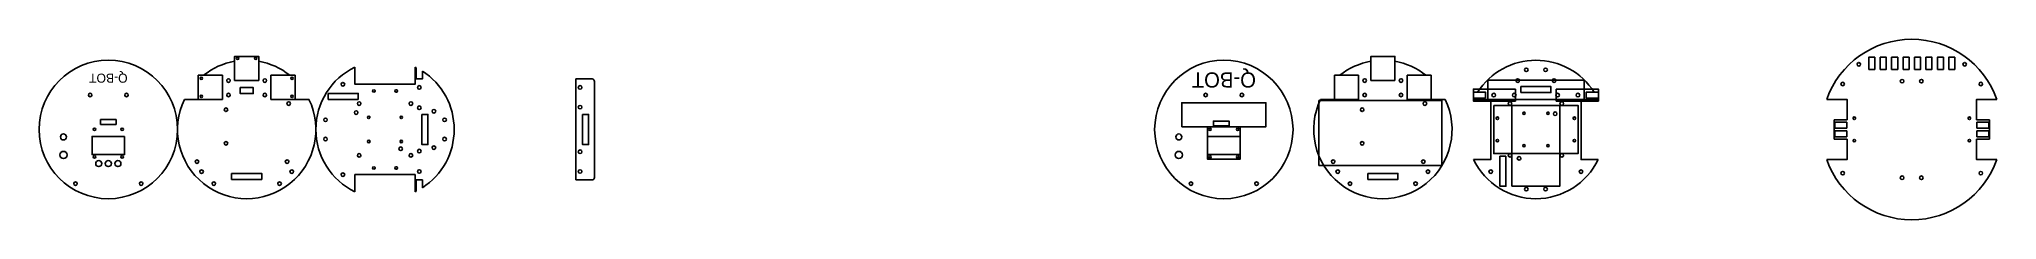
# Model space of a CAD drawing. Header units: millimetres. Extents: x -1972 to -345, y 466 to 616.
import ezdxf
from ezdxf.enums import TextEntityAlignment as Align

# ---------------------------------------------------------------- set-up
doc = ezdxf.new("R2010")
doc.units = ezdxf.units.MM
doc.header["$MEASUREMENT"] = 0
doc.styles.get("Standard").update_dxf_attribs({"font": 'STENCIL.TTF'})

msp = doc.modelspace()

# ---------------------------------------------------------------- linework, layer by layer
at = {"color": 1}
for p, q in [((-1820, 586.5), (-1820, 566.5)), ((-1779.6, 586.5), (-1779.6, 566.5)), ((-875.6, 586.5), (-875.6, 566.5)), ((-835.3, 586.5), (-835.3, 566.5)), ((-1809.8, 582.1), (-1789.8, 582.1)), ((-865.4, 582.1), (-845.4, 582.1))]:
    msp.add_line(p, q, dxfattribs=at)
for p, q in [((-889.6, 586.5), (-891.2, 586.5)), ((-1512.7, 583.4), (-1526.2, 583.4)), ((-1526.2, 583.4), (-1526.2, 499.6)), ((-1510.7, 501.6), (-1510.7, 581.4)), ((-1840, 566.5), (-1851.6, 566.5)), ((-1759.6, 566.5), (-1748, 566.5)), ((-887.6, 566.5), (-907.2, 566.5)), ((-815.3, 566.5), (-803.6, 566.5)), ((-469.6, 549.6), (-480.2, 549.6)), ((-480.2, 549.6), (-480.2, 533.4)), ((-361.9, 549.6), (-351.3, 549.6)), ((-351.3, 549.6), (-351.3, 533.4)), ((-469.6, 533.4), (-480.2, 533.4)), ((-361.9, 533.4), (-351.3, 533.4)), ((-1526.2, 499.6), (-1512.7, 499.6))]:
    msp.add_line(p, q)
for points in [[(-1789.8, 582.1), (-1789.8, 602.1), (-1809.8, 602.1), (-1809.8, 582.1)], [(-845.4, 582.1), (-845.4, 602.1), (-865.4, 602.1), (-865.4, 582.1)], [(-1820, 566.5), (-1840, 566.5), (-1840, 586.5), (-1820, 586.5)], [(-1779.6, 566.5), (-1759.6, 566.5), (-1759.6, 586.5), (-1779.6, 586.5)], [(-1659.8, 593.3), (-1659.8, 579), (-1709.8, 579), (-1709.8, 593.3)], [(-1658.8, 592.8), (-1658.8, 583.4), (-1653.8, 583.4), (-1653.8, 589.9)], [(-875.6, 566.5), (-895.6, 566.5), (-895.6, 586.5), (-875.6, 586.5)], [(-835.3, 566.5), (-815.3, 566.5), (-815.3, 586.5), (-835.3, 586.5)], [(-779.5, 567.5), (-770.2, 567.5), (-770.2, 572.5), (-776.7, 572.5)], [(-676.9, 567.5), (-686.3, 567.5), (-686.3, 572.5), (-679.8, 572.5)], [(-780, 566.5), (-765.7, 566.5), (-765.7, 516.5), (-780, 516.5)], [(-676.4, 566.5), (-690.7, 566.5), (-690.7, 516.5), (-676.4, 516.5)], [(-469.6, 549.6), (-469.6, 566.5), (-486.5, 566.5)], [(-361.9, 549.6), (-361.9, 566.5), (-345.1, 566.5)], [(-486.5, 516.5), (-469.6, 516.5), (-469.6, 533.4)], [(-345.1, 516.5), (-361.9, 516.5), (-361.9, 533.4)], [(-1659.8, 489.7), (-1659.8, 504), (-1709.8, 504), (-1709.8, 489.7)], [(-1658.8, 490.2), (-1658.8, 499.6), (-1653.8, 499.6), (-1653.8, 493.1)]]:
    msp.add_lwpolyline(points)
for points in [[(-451.5, 591.4), (-446.5, 591.4), (-446.5, 601.4), (-451.5, 601.4)], [(-442, 591.4), (-437, 591.4), (-437, 601.4), (-442, 601.4)], [(-432.5, 591.4), (-427.5, 591.4), (-427.5, 601.4), (-432.5, 601.4)], [(-423, 591.4), (-418, 591.4), (-418, 601.4), (-423, 601.4)], [(-413.5, 591.4), (-408.5, 591.4), (-408.5, 601.4), (-413.5, 601.4)], [(-404, 591.4), (-399, 591.4), (-399, 601.4), (-404, 601.4)], [(-394.5, 591.4), (-389.5, 591.4), (-389.5, 601.4), (-394.5, 601.4)], [(-385, 591.4), (-380, 591.4), (-380, 601.4), (-385, 601.4)], [(-1805.2, 576.3), (-1794.4, 576.3), (-1794.4, 571.3), (-1805.2, 571.3)], [(-1707, 566.4), (-1732, 566.4), (-1732, 571.4), (-1707, 571.4)], [(-740.7, 572.1), (-715.7, 572.1), (-715.7, 577.1), (-740.7, 577.1)], [(-1654.2, 554), (-1654.2, 529), (-1649.2, 529), (-1649.2, 554)], [(-1520.6, 554), (-1520.6, 529), (-1515.6, 529), (-1515.6, 554)], [(-1921.3, 545.7), (-1908.3, 545.7), (-1908.3, 549.7), (-1921.3, 549.7)], [(-469.8, 542.5), (-469.8, 547.5), (-479.8, 547.5), (-479.8, 542.5)], [(-469.8, 540.4), (-469.8, 535.4), (-479.8, 535.4), (-479.8, 540.4)], [(-361.6, 542.5), (-361.6, 547.5), (-351.6, 547.5), (-351.6, 542.5)], [(-361.6, 540.4), (-361.6, 535.4), (-351.6, 535.4), (-351.6, 540.4)], [(-1901.3, 535.7), (-1928.3, 535.7), (-1928.3, 520.7), (-1901.3, 520.7)], [(-1001.1, 535.7), (-974.1, 535.7), (-974.1, 520.7), (-1001.1, 520.7)], [(-1812.3, 505), (-1787.3, 505), (-1787.3, 500), (-1812.3, 500)], [(-867.9, 505), (-842.9, 505), (-842.9, 500), (-867.9, 500)], [(-753.1, 519.3), (-753.1, 494.3), (-758.1, 494.3), (-758.1, 519.3)]]:
    msp.add_lwpolyline(points, close=True)
for points in [[(-1694, 572.5, 1), (-1694, 574.5), (-1694.2, 574.5, 1), (-1694.2, 572.5)], [(-1675.4, 572.5, 1), (-1675.4, 574.5), (-1675.6, 574.5, 1), (-1675.6, 572.5)], [(-759.2, 550.9, 1), (-761.2, 550.9), (-761.2, 550.7, 1), (-759.2, 550.7)], [(-697.2, 550.9, -1), (-695.2, 550.9), (-695.2, 550.7, -1), (-697.2, 550.7)], [(-462.6, 550.9, 1), (-464.6, 550.9), (-464.6, 550.7, 1), (-462.6, 550.7)], [(-368.9, 550.9, -1), (-366.9, 550.9), (-366.9, 550.7, -1), (-368.9, 550.7)], [(-759.2, 532.3, 1), (-761.2, 532.3), (-761.2, 532.1, 1), (-759.2, 532.1)], [(-697.2, 532.3, -1), (-695.2, 532.3), (-695.2, 532.1, -1), (-697.2, 532.1)], [(-462.6, 532.3, 1), (-464.6, 532.3), (-464.6, 532.1, 1), (-462.6, 532.1)], [(-368.9, 532.3, -1), (-366.9, 532.3), (-366.9, 532.1, -1), (-368.9, 532.1)], [(-1694, 510.5, -1), (-1694, 508.5), (-1694.2, 508.5, -1), (-1694.2, 510.5)], [(-1675.4, 510.5, -1), (-1675.4, 508.5), (-1675.6, 508.5, -1), (-1675.6, 510.5)]]:
    msp.add_lwpolyline(points, format="xyb", close=True)
for points in [[(-745.2, 575), (-745.2, 565), (-780.2, 565), (-780.2, 575)], [(-770.2, 567.5), (-780.2, 567.5), (-780.2, 572.5), (-770.2, 572.5)], [(-768.2, 582.5), (-768.2, 566.5), (-688.2, 566.5), (-688.2, 582.5)], [(-711.3, 575), (-711.3, 565), (-676.3, 565), (-676.3, 575)], [(-686.3, 567.5), (-676.3, 567.5), (-676.3, 572.5), (-686.3, 572.5)], [(-1022.6, 543.7), (-952.6, 543.7), (-952.6, 563.7), (-1022.6, 563.7)], [(-1022.6, 543.7), (-952.6, 543.7), (-952.6, 563.7), (-1022.6, 563.7)], [(-908.5, 511.5), (-806.5, 511.5), (-806.5, 565.5), (-908.5, 565.5)], [(-763.2, 561.5), (-763.2, 521.5), (-693.2, 521.5), (-693.2, 561.5)], [(-748.2, 494.5), (-708.2, 494.5), (-708.2, 561.5), (-748.2, 561.5)], [(-974.1, 543.7), (-1001.1, 543.7), (-1001.1, 516.7), (-974.1, 516.7)], [(-974.1, 543.7), (-1001.1, 543.7), (-1001.1, 516.7), (-974.1, 516.7)], [(-996.2, 544.5), (-983.2, 544.5), (-983.2, 548.5), (-996.2, 548.5)], [(-974.1, 535.7), (-1001.1, 535.7), (-1001.1, 520.7), (-974.1, 520.7)]]:
    msp.add_lwpolyline(points, close=True, dxfattribs=at)
for centre, radius in [((-1914.8, 541.5), 57.5), ((-1807.3, 600.6), 1), ((-1792.3, 600.6), 1), ((-987.6, 541.5), 57.5), ((-736.2, 591), 1.5), ((-720.2, 591), 1.5), ((-459.8, 595.6), 1.5), ((-371.8, 595.6), 1.5), ((-1929.9, 570.1), 1.5), ((-1899.7, 570.1), 1.5), ((-1837.5, 584), 1), ((-1837.5, 569), 1), ((-1814.9, 582.1), 1.5), ((-1814.9, 570.1), 1.5), ((-1784.7, 582.1), 1.5), ((-1784.7, 570.1), 1.5), ((-1762.1, 584), 1), ((-1762.1, 569), 1), ((-1719.8, 579), 1.5), ((-1656.3, 576.4), 1.5), ((-1522.7, 576.4), 1.5), ((-1002.7, 570.1), 1.5), ((-972.6, 570.1), 1.5), ((-870.5, 582.1), 1.5), ((-870.5, 570.1), 1.5), ((-840.3, 582.1), 1.5), ((-840.3, 570.1), 1.5), ((-763.2, 570), 1.5), ((-746.2, 570), 1.5), ((-743.3, 582.1), 1.5), ((-713.1, 582.1), 1.5), ((-710.2, 570), 1.5), ((-693.3, 570), 1.5), ((-473.2, 579.2), 1.5), ((-423.8, 581.6), 1.5), ((-407.8, 581.6), 1.5), ((-358.4, 579.2), 1.5), ((-1817, 557.9), 1.5), ((-1764.9, 563), 1.5), ((-1708.8, 555.5), 1.5), ((-1706.3, 563), 1.5), ((-1663.3, 563), 1.5), ((-1656.3, 559.5), 1.5), ((-1644.2, 556.6), 1.5), ((-1522.7, 560), 1.5), ((-749.7, 563), 1.5), ((-738.2, 555), 1), ((-718.2, 555), 1), ((-712.2, 554.5), 1.5), ((-706.7, 563), 1.5), ((-1952.1, 535.3), 2.5), ((-1926.3, 541.7), 1), ((-1903.3, 541.7), 1), ((-1734.3, 549.5), 1.5), ((-1698.3, 551.5), 1), ((-1671.3, 551.5), 1), ((-1635.3, 549.5), 1.5), ((-1025, 535.3), 2.5), ((-1952.1, 520.3), 3), ((-1817, 530), 1.5), ((-1734.3, 533.5), 1.5), ((-1706.3, 520), 1.5), ((-1698.3, 531.5), 1), ((-1671.8, 525.5), 1.5), ((-1671.3, 531.5), 1), ((-1663.3, 520), 1.5), ((-1656.3, 523.5), 1.5), ((-1644.2, 526.4), 1.5), ((-1635.3, 533.5), 1.5), ((-1522.7, 523), 1.5), ((-1025, 520.3), 3), ((-749.7, 520), 1.5), ((-738.2, 528), 1), ((-718.2, 528), 1), ((-706.7, 520), 1.5), ((-1926.3, 518.7), 1), ((-1922.8, 513.2), 2.5), ((-1914.8, 513.2), 2.5), ((-1906.8, 513.2), 2.5), ((-1903.3, 518.7), 1), ((-1841.1, 514.8), 1.5), ((-1837.3, 506.5), 1.5), ((-1766.2, 514.8), 1.5), ((-1762.3, 506.5), 1.5), ((-1719.8, 504), 1.5), ((-1656.3, 506.6), 1.5), ((-1522.7, 506.6), 1.5), ((-892.9, 506.5), 1.5), ((-817.9, 506.5), 1.5), ((-765.7, 506.5), 1.5), ((-742.2, 517.5), 1.5), ((-690.7, 506.5), 1.5), ((-473.2, 505.2), 1.5), ((-358.4, 505.2), 1.5), ((-1942.1, 496.5), 1.5), ((-1887.5, 496.5), 1.5), ((-1827.1, 496.5), 1.5), ((-1772.5, 496.5), 1.5), ((-1014.9, 496.5), 1.5), ((-960.4, 496.5), 1.5), ((-882.7, 496.5), 1.5), ((-828.2, 496.5), 1.5), ((-736.2, 492), 1.5), ((-720.2, 492), 1.5), ((-423.8, 501.4), 1.5), ((-407.8, 501.4), 1.5)]:
    msp.add_circle(centre, radius)
for centre, radius in [((-763.2, 570), 1.5), ((-693.3, 570), 1.5), ((-872.6, 557.9), 1.5), ((-820.5, 563), 1.5), ((-999.1, 541.7), 1), ((-976.1, 541.7), 1), ((-872.6, 530), 1.5), ((-999.1, 518.7), 1), ((-976.1, 518.7), 1), ((-896.7, 514.8), 1.5), ((-821.8, 514.8), 1.5)]:
    msp.add_circle(centre, radius, dxfattribs=at)
for centre, radius, start, end in [((-415.8, 541.4), 75, 19.4883, 160.5117), ((-1799.8, 541.5), 57.5, 100.0154, 128.5), ((-1799.8, 541.5), 57.5, 100.0154, 128.5), ((-1799.8, 541.5), 57.5, 51.5, 79.9846), ((-1799.8, 541.5), 57.5, 51.5, 79.9846), ((-1684.8, 541.5), 57.5, 115.7715, 244.2285), ((-1684.8, 541.5), 57.5, 63.1168, 64.2285), ((-1684.8, 541.5), 57.5, 302.6245, 57.3755), ((-855.4, 541.5), 57.5, 100.0154, 128.5), ((-855.4, 541.5), 57.5, 100.0154, 128.5), ((-855.4, 541.5), 57.5, 51.5, 79.9846), ((-855.4, 541.5), 57.5, 51.5, 79.9846), ((-728.2, 541.5), 57.5, 32.6245, 147.3755), ((-1512.7, 581.4), 2, 0, 90), ((-1799.8, 541.5), 57.5, 154.2285, 25.7715), ((-1799.8, 541.5), 57.5, 154.2285, 25.7715), ((-855.4, 541.5), 57.5, 154.2285, 25.7715), ((-855.4, 541.5), 57.5, 154.2285, 25.7715), ((-728.2, 541.5), 57.5, 153.1168, 154.2285), ((-728.2, 541.5), 57.5, 25.7715, 26.8832), ((-728.2, 541.5), 57.5, 205.7715, 334.2285), ((-415.8, 541.5), 75, 199.4883, 340.5117), ((-1684.8, 541.5), 57.5, 295.7715, 296.8832), ((-1512.7, 501.6), 2, 270, 0)]:
    msp.add_arc(centre, radius, start, end)

# ---------------------------------------------------------------- texts
for height, p in [(7.56, (-1914.8, 584.1)), (12.61, (-987.6, 582.6))]:
    msp.add_text('Q-BOT', height=height, rotation=180).set_placement(p, align=Align.MIDDLE_CENTER)

doc.saveas('drawing.dxf')
